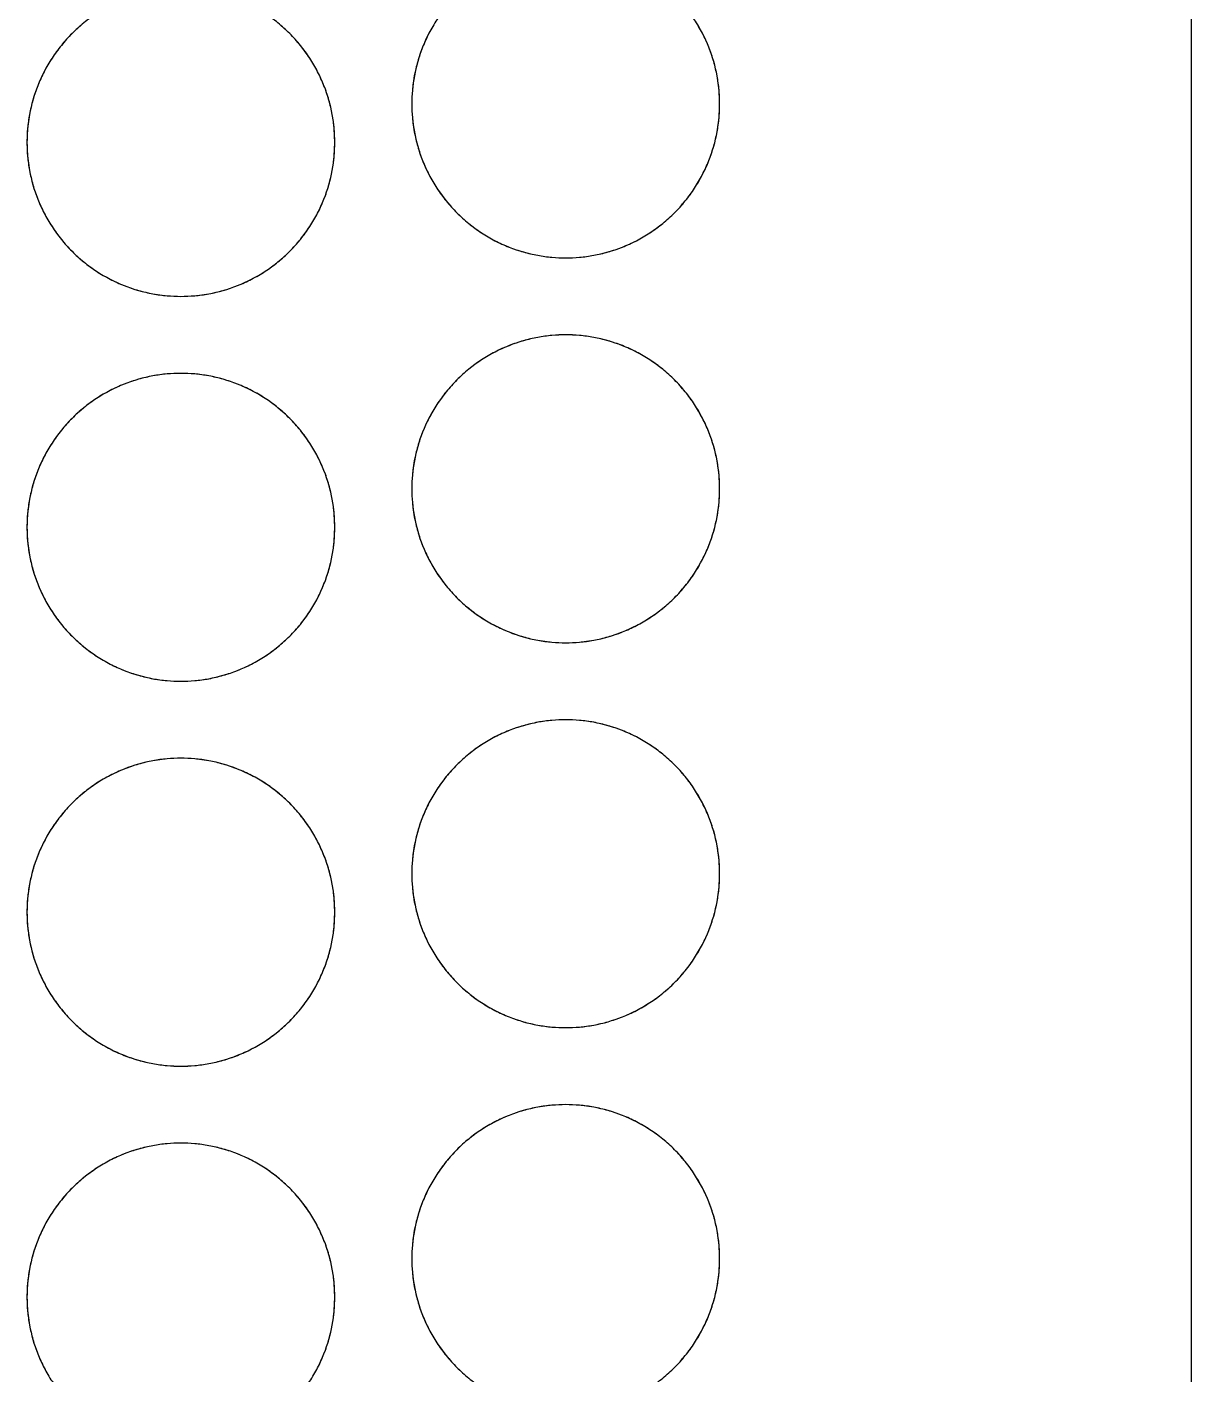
# Model space of a CAD drawing. Extents: x 85 to 185, y 98 to 200.
# Drawn here: x 160.8 to 185, y 148.8 to 176.8 of the extents above; entities that cross this region are included whole.
import ezdxf

# ---------------------------------------------------------------- set-up
doc = ezdxf.new("R2010")
doc.units = 0
doc.header["$MEASUREMENT"] = 0
doc.layers.get('0').update_dxf_attribs({"linetype": 'CONTINUOUS'})

msp = doc.modelspace()

# ---------------------------------------------------------------- linework, layer by layer
for points in [[(175.098, 200), (185, 200), (185, 100)], [(161.92, 176.831), (161.857, 176.777), (161.797, 176.721), (161.737, 176.663), (161.679, 176.603), (161.623, 176.543), (161.569, 176.48), (161.516, 176.417), (161.464, 176.352), (161.415, 176.286), (161.367, 176.219), (161.322, 176.151), (161.278, 176.082), (161.236, 176.012), (161.196, 175.941), (161.157, 175.87), (161.121, 175.798), (161.087, 175.725), (161.055, 175.652), (161.025, 175.578), (160.996, 175.504), (160.97, 175.43), (160.946, 175.355), (160.924, 175.281), (160.903, 175.206), (160.885, 175.131), (160.868, 175.057), (160.853, 174.982), (160.83, 174.834), (160.813, 174.688), (160.803, 174.543), (160.8, 174.4), (160.803, 174.257), (160.813, 174.112), (160.83, 173.966), (160.853, 173.818), (160.868, 173.743), (160.885, 173.669), (160.903, 173.594), (160.924, 173.519), (160.946, 173.445), (160.97, 173.37), (160.996, 173.296), (161.025, 173.222), (161.055, 173.148), (161.087, 173.075), (161.121, 173.002), (161.157, 172.93), (161.196, 172.859), (161.236, 172.788), (161.278, 172.718), (161.322, 172.649), (161.367, 172.581), (161.415, 172.514), (161.464, 172.448), (161.516, 172.383), (161.569, 172.32), (161.623, 172.257), (161.679, 172.197), (161.737, 172.137), (161.797, 172.079), (161.857, 172.023), (161.92, 171.969), (161.983, 171.916), (162.048, 171.864), (162.114, 171.815), (162.181, 171.767), (162.249, 171.722), (162.318, 171.678), (162.388, 171.636), (162.459, 171.596), (162.53, 171.557), (162.602, 171.521), (162.675, 171.487), (162.748, 171.455), (162.822, 171.425), (162.896, 171.396), (162.97, 171.37), (163.045, 171.346), (163.119, 171.324), (163.194, 171.303), (163.269, 171.285), (163.343, 171.268), (163.418, 171.253), (163.566, 171.23), (163.712, 171.213), (163.857, 171.203), (164, 171.2), (164.143, 171.203), (164.288, 171.213), (164.434, 171.23), (164.582, 171.253), (164.657, 171.268), (164.731, 171.285), (164.806, 171.303), (164.881, 171.324), (164.955, 171.346), (165.03, 171.37), (165.104, 171.396), (165.178, 171.425), (165.252, 171.455), (165.325, 171.487), (165.398, 171.521), (165.47, 171.557), (165.541, 171.596), (165.612, 171.636), (165.682, 171.678), (165.751, 171.722), (165.819, 171.767), (165.886, 171.815), (165.952, 171.864), (166.017, 171.916), (166.08, 171.969), (166.143, 172.023), (166.203, 172.079), (166.263, 172.137), (166.321, 172.197), (166.377, 172.257), (166.431, 172.32), (166.484, 172.383), (166.536, 172.448), (166.585, 172.514), (166.633, 172.581), (166.678, 172.649), (166.722, 172.718), (166.764, 172.788), (166.804, 172.859), (166.843, 172.93), (166.879, 173.002), (166.913, 173.075), (166.945, 173.148), (166.975, 173.222), (167.004, 173.296), (167.03, 173.37), (167.054, 173.445), (167.076, 173.519), (167.097, 173.594), (167.115, 173.669), (167.132, 173.743), (167.147, 173.818), (167.17, 173.966), (167.187, 174.112), (167.197, 174.257), (167.2, 174.4), (167.2, 174.4), (167.197, 174.543), (167.187, 174.688), (167.17, 174.834), (167.147, 174.982), (167.132, 175.057), (167.115, 175.131), (167.097, 175.206), (167.076, 175.281), (167.054, 175.355), (167.03, 175.43), (167.004, 175.504), (166.975, 175.578), (166.945, 175.652), (166.913, 175.725), (166.879, 175.798), (166.843, 175.87), (166.804, 175.941), (166.764, 176.012), (166.722, 176.082), (166.678, 176.151), (166.633, 176.219), (166.585, 176.286), (166.536, 176.352), (166.484, 176.417), (166.431, 176.48), (166.377, 176.543), (166.321, 176.603), (166.263, 176.663), (166.203, 176.721), (166.143, 176.777), (166.08, 176.831)], [(169.236, 176.812), (169.196, 176.741), (169.157, 176.67), (169.121, 176.598), (169.087, 176.525), (169.055, 176.452), (169.025, 176.378), (168.996, 176.304), (168.97, 176.23), (168.946, 176.155), (168.924, 176.081), (168.903, 176.006), (168.885, 175.931), (168.868, 175.857), (168.853, 175.782), (168.83, 175.634), (168.813, 175.488), (168.803, 175.343), (168.8, 175.2), (168.803, 175.057), (168.813, 174.912), (168.83, 174.766), (168.853, 174.618), (168.868, 174.543), (168.885, 174.469), (168.903, 174.394), (168.924, 174.319), (168.946, 174.245), (168.97, 174.17), (168.996, 174.096), (169.025, 174.022), (169.055, 173.948), (169.087, 173.875), (169.121, 173.802), (169.157, 173.73), (169.196, 173.659), (169.236, 173.588), (169.278, 173.518), (169.322, 173.449), (169.367, 173.381), (169.415, 173.314), (169.464, 173.248), (169.516, 173.183), (169.569, 173.12), (169.623, 173.057), (169.679, 172.997), (169.737, 172.937), (169.797, 172.879), (169.857, 172.823), (169.92, 172.769), (169.983, 172.716), (170.048, 172.664), (170.114, 172.615), (170.181, 172.567), (170.249, 172.522), (170.318, 172.478), (170.388, 172.436), (170.459, 172.396), (170.53, 172.357), (170.602, 172.321), (170.675, 172.287), (170.748, 172.255), (170.822, 172.225), (170.896, 172.196), (170.97, 172.17), (171.045, 172.146), (171.119, 172.124), (171.194, 172.103), (171.269, 172.085), (171.343, 172.068), (171.418, 172.053), (171.566, 172.03), (171.712, 172.013), (171.857, 172.003), (172, 172), (172.143, 172.003), (172.288, 172.013), (172.434, 172.03), (172.582, 172.053), (172.657, 172.068), (172.731, 172.085), (172.806, 172.103), (172.881, 172.124), (172.955, 172.146), (173.03, 172.17), (173.104, 172.196), (173.178, 172.225), (173.252, 172.255), (173.325, 172.287), (173.398, 172.321), (173.47, 172.357), (173.541, 172.396), (173.612, 172.436), (173.682, 172.478), (173.751, 172.522), (173.819, 172.567), (173.886, 172.615), (173.952, 172.664), (174.017, 172.716), (174.08, 172.769), (174.143, 172.823), (174.203, 172.879), (174.263, 172.937), (174.321, 172.997), (174.377, 173.057), (174.431, 173.12), (174.484, 173.183), (174.536, 173.248), (174.585, 173.314), (174.633, 173.381), (174.678, 173.449), (174.722, 173.518), (174.764, 173.588), (174.804, 173.659), (174.843, 173.73), (174.879, 173.802), (174.913, 173.875), (174.945, 173.948), (174.975, 174.022), (175.004, 174.096), (175.03, 174.17), (175.054, 174.245), (175.076, 174.319), (175.097, 174.394), (175.115, 174.469), (175.132, 174.543), (175.147, 174.618), (175.17, 174.766), (175.187, 174.912), (175.197, 175.057), (175.2, 175.2), (175.2, 175.2), (175.197, 175.343), (175.187, 175.488), (175.17, 175.634), (175.147, 175.782), (175.132, 175.857), (175.115, 175.931), (175.097, 176.006), (175.076, 176.081), (175.054, 176.155), (175.03, 176.23), (175.004, 176.304), (174.975, 176.378), (174.945, 176.452), (174.913, 176.525), (174.879, 176.598), (174.843, 176.67), (174.804, 176.741), (174.764, 176.812)], [(174.08, 148.769), (174.143, 148.823), (174.203, 148.879), (174.263, 148.937), (174.321, 148.997), (174.377, 149.057), (174.431, 149.12), (174.484, 149.183), (174.536, 149.248), (174.585, 149.314), (174.633, 149.381), (174.678, 149.449), (174.722, 149.518), (174.764, 149.588), (174.804, 149.659), (174.843, 149.73), (174.879, 149.802), (174.913, 149.875), (174.945, 149.948), (174.975, 150.022), (175.004, 150.096), (175.03, 150.17), (175.054, 150.245), (175.076, 150.319), (175.097, 150.394), (175.115, 150.469), (175.132, 150.543), (175.147, 150.618), (175.17, 150.766), (175.187, 150.912), (175.197, 151.057), (175.2, 151.2), (175.2, 151.2), (175.197, 151.343), (175.187, 151.488), (175.17, 151.634), (175.147, 151.782), (175.132, 151.857), (175.115, 151.931), (175.097, 152.006), (175.076, 152.081), (175.054, 152.155), (175.03, 152.23), (175.004, 152.304), (174.975, 152.378), (174.945, 152.452), (174.913, 152.525), (174.879, 152.598), (174.843, 152.67), (174.804, 152.741), (174.764, 152.812), (174.722, 152.882), (174.678, 152.951), (174.633, 153.019), (174.585, 153.086), (174.536, 153.152), (174.484, 153.217), (174.431, 153.28), (174.377, 153.343), (174.321, 153.403), (174.263, 153.463), (174.203, 153.521), (174.143, 153.577), (174.08, 153.631), (174.017, 153.684), (173.952, 153.736), (173.886, 153.785), (173.819, 153.833), (173.751, 153.878), (173.682, 153.922), (173.612, 153.964), (173.541, 154.004), (173.47, 154.043), (173.398, 154.079), (173.325, 154.113), (173.252, 154.145), (173.178, 154.175), (173.104, 154.204), (173.03, 154.23), (172.955, 154.254), (172.881, 154.276), (172.806, 154.297), (172.731, 154.315), (172.657, 154.332), (172.582, 154.347), (172.434, 154.37), (172.288, 154.387), (172.143, 154.397), (172, 154.4), (171.857, 154.397), (171.712, 154.387), (171.566, 154.37), (171.418, 154.347), (171.343, 154.332), (171.269, 154.315), (171.194, 154.297), (171.119, 154.276), (171.045, 154.254), (170.97, 154.23), (170.896, 154.204), (170.822, 154.175), (170.748, 154.145), (170.675, 154.113), (170.602, 154.079), (170.53, 154.043), (170.459, 154.004), (170.388, 153.964), (170.318, 153.922), (170.249, 153.878), (170.181, 153.833), (170.114, 153.785), (170.048, 153.736), (169.983, 153.684), (169.92, 153.631), (169.857, 153.577), (169.797, 153.521), (169.737, 153.463), (169.679, 153.403), (169.623, 153.343), (169.569, 153.28), (169.516, 153.217), (169.464, 153.152), (169.415, 153.086), (169.367, 153.019), (169.322, 152.951), (169.278, 152.882), (169.236, 152.812), (169.196, 152.741), (169.157, 152.67), (169.121, 152.598), (169.087, 152.525), (169.055, 152.452), (169.025, 152.378), (168.996, 152.304), (168.97, 152.23), (168.946, 152.155), (168.924, 152.081), (168.903, 152.006), (168.885, 151.931), (168.868, 151.857), (168.853, 151.782), (168.83, 151.634), (168.813, 151.488), (168.803, 151.343), (168.8, 151.2), (168.803, 151.057), (168.813, 150.912), (168.83, 150.766), (168.853, 150.618), (168.868, 150.543), (168.885, 150.469), (168.903, 150.394), (168.924, 150.319), (168.946, 150.245), (168.97, 150.17), (168.996, 150.096), (169.025, 150.022), (169.055, 149.948), (169.087, 149.875), (169.121, 149.802), (169.157, 149.73), (169.196, 149.659), (169.236, 149.588), (169.278, 149.518), (169.322, 149.449), (169.367, 149.381), (169.415, 149.314), (169.464, 149.248), (169.516, 149.183), (169.569, 149.12), (169.623, 149.057), (169.679, 148.997), (169.737, 148.937), (169.797, 148.879), (169.857, 148.823), (169.92, 148.769)], [(166.764, 148.788), (166.804, 148.859), (166.843, 148.93), (166.879, 149.002), (166.913, 149.075), (166.945, 149.148), (166.975, 149.222), (167.004, 149.296), (167.03, 149.37), (167.054, 149.445), (167.076, 149.519), (167.097, 149.594), (167.115, 149.669), (167.132, 149.743), (167.147, 149.818), (167.17, 149.966), (167.187, 150.112), (167.197, 150.257), (167.2, 150.4), (167.2, 150.4), (167.197, 150.543), (167.187, 150.688), (167.17, 150.834), (167.147, 150.982), (167.132, 151.057), (167.115, 151.131), (167.097, 151.206), (167.076, 151.281), (167.054, 151.355), (167.03, 151.43), (167.004, 151.504), (166.975, 151.578), (166.945, 151.652), (166.913, 151.725), (166.879, 151.798), (166.843, 151.87), (166.804, 151.941), (166.764, 152.012), (166.722, 152.082), (166.678, 152.151), (166.633, 152.219), (166.585, 152.286), (166.536, 152.352), (166.484, 152.417), (166.431, 152.48), (166.377, 152.543), (166.321, 152.603), (166.263, 152.663), (166.203, 152.721), (166.143, 152.777), (166.08, 152.831), (166.017, 152.884), (165.952, 152.936), (165.886, 152.985), (165.819, 153.033), (165.751, 153.078), (165.682, 153.122), (165.612, 153.164), (165.541, 153.204), (165.47, 153.243), (165.398, 153.279), (165.325, 153.313), (165.252, 153.345), (165.178, 153.375), (165.104, 153.404), (165.03, 153.43), (164.955, 153.454), (164.881, 153.476), (164.806, 153.497), (164.731, 153.515), (164.657, 153.532), (164.582, 153.547), (164.434, 153.57), (164.288, 153.587), (164.143, 153.597), (164, 153.6), (163.857, 153.597), (163.712, 153.587), (163.566, 153.57), (163.418, 153.547), (163.343, 153.532), (163.269, 153.515), (163.194, 153.497), (163.119, 153.476), (163.045, 153.454), (162.97, 153.43), (162.896, 153.404), (162.822, 153.375), (162.748, 153.345), (162.675, 153.313), (162.602, 153.279), (162.53, 153.243), (162.459, 153.204), (162.388, 153.164), (162.318, 153.122), (162.249, 153.078), (162.181, 153.033), (162.114, 152.985), (162.048, 152.936), (161.983, 152.884), (161.92, 152.831), (161.857, 152.777), (161.797, 152.721), (161.737, 152.663), (161.679, 152.603), (161.623, 152.543), (161.569, 152.48), (161.516, 152.417), (161.464, 152.352), (161.415, 152.286), (161.367, 152.219), (161.322, 152.151), (161.278, 152.082), (161.236, 152.012), (161.196, 151.941), (161.157, 151.87), (161.121, 151.798), (161.087, 151.725), (161.055, 151.652), (161.025, 151.578), (160.996, 151.504), (160.97, 151.43), (160.946, 151.355), (160.924, 151.281), (160.903, 151.206), (160.885, 151.131), (160.868, 151.057), (160.853, 150.982), (160.83, 150.834), (160.813, 150.688), (160.803, 150.543), (160.8, 150.4), (160.803, 150.257), (160.813, 150.112), (160.83, 149.966), (160.853, 149.818), (160.868, 149.743), (160.885, 149.669), (160.903, 149.594), (160.924, 149.519), (160.946, 149.445), (160.97, 149.37), (160.996, 149.296), (161.025, 149.222), (161.055, 149.148), (161.087, 149.075), (161.121, 149.002), (161.157, 148.93), (161.196, 148.859), (161.236, 148.788)]]:
    msp.add_lwpolyline(points)
for points in [[(175.2, 167.2), (175.197, 167.343), (175.187, 167.488), (175.17, 167.634), (175.147, 167.782), (175.132, 167.857), (175.115, 167.931), (175.097, 168.006), (175.076, 168.081), (175.054, 168.155), (175.03, 168.23), (175.004, 168.304), (174.975, 168.378), (174.945, 168.452), (174.913, 168.525), (174.879, 168.598), (174.843, 168.67), (174.804, 168.741), (174.764, 168.812), (174.722, 168.882), (174.678, 168.951), (174.633, 169.019), (174.585, 169.086), (174.536, 169.152), (174.484, 169.217), (174.431, 169.28), (174.377, 169.343), (174.321, 169.403), (174.263, 169.463), (174.203, 169.521), (174.143, 169.577), (174.08, 169.631), (174.017, 169.684), (173.952, 169.736), (173.886, 169.785), (173.819, 169.833), (173.751, 169.878), (173.682, 169.922), (173.612, 169.964), (173.541, 170.004), (173.47, 170.043), (173.398, 170.079), (173.325, 170.113), (173.252, 170.145), (173.178, 170.175), (173.104, 170.204), (173.03, 170.23), (172.955, 170.254), (172.881, 170.276), (172.806, 170.297), (172.731, 170.315), (172.657, 170.332), (172.582, 170.347), (172.434, 170.37), (172.288, 170.387), (172.143, 170.397), (172, 170.4), (171.857, 170.397), (171.712, 170.387), (171.566, 170.37), (171.418, 170.347), (171.343, 170.332), (171.269, 170.315), (171.194, 170.297), (171.119, 170.276), (171.045, 170.254), (170.97, 170.23), (170.896, 170.204), (170.822, 170.175), (170.748, 170.145), (170.675, 170.113), (170.602, 170.079), (170.53, 170.043), (170.459, 170.004), (170.388, 169.964), (170.318, 169.922), (170.249, 169.878), (170.181, 169.833), (170.114, 169.785), (170.048, 169.736), (169.983, 169.684), (169.92, 169.631), (169.857, 169.577), (169.797, 169.521), (169.737, 169.463), (169.679, 169.403), (169.623, 169.343), (169.569, 169.28), (169.516, 169.217), (169.464, 169.152), (169.415, 169.086), (169.367, 169.019), (169.322, 168.951), (169.278, 168.882), (169.236, 168.812), (169.196, 168.741), (169.157, 168.67), (169.121, 168.598), (169.087, 168.525), (169.055, 168.452), (169.025, 168.378), (168.996, 168.304), (168.97, 168.23), (168.946, 168.155), (168.924, 168.081), (168.903, 168.006), (168.885, 167.931), (168.868, 167.857), (168.853, 167.782), (168.83, 167.634), (168.813, 167.488), (168.803, 167.343), (168.8, 167.2), (168.803, 167.057), (168.813, 166.912), (168.83, 166.766), (168.853, 166.618), (168.868, 166.543), (168.885, 166.469), (168.903, 166.394), (168.924, 166.319), (168.946, 166.245), (168.97, 166.17), (168.996, 166.096), (169.025, 166.022), (169.055, 165.948), (169.087, 165.875), (169.121, 165.802), (169.157, 165.73), (169.196, 165.659), (169.236, 165.588), (169.278, 165.518), (169.322, 165.449), (169.367, 165.381), (169.415, 165.314), (169.464, 165.248), (169.516, 165.183), (169.569, 165.12), (169.623, 165.057), (169.679, 164.997), (169.737, 164.937), (169.797, 164.879), (169.857, 164.823), (169.92, 164.769), (169.983, 164.716), (170.048, 164.664), (170.114, 164.615), (170.181, 164.567), (170.249, 164.522), (170.318, 164.478), (170.388, 164.436), (170.459, 164.396), (170.53, 164.357), (170.602, 164.321), (170.675, 164.287), (170.748, 164.255), (170.822, 164.225), (170.896, 164.196), (170.97, 164.17), (171.045, 164.146), (171.119, 164.124), (171.194, 164.103), (171.269, 164.085), (171.343, 164.068), (171.418, 164.053), (171.566, 164.03), (171.712, 164.013), (171.857, 164.003), (172, 164), (172.143, 164.003), (172.288, 164.013), (172.434, 164.03), (172.582, 164.053), (172.657, 164.068), (172.731, 164.085), (172.806, 164.103), (172.881, 164.124), (172.955, 164.146), (173.03, 164.17), (173.104, 164.196), (173.178, 164.225), (173.252, 164.255), (173.325, 164.287), (173.398, 164.321), (173.47, 164.357), (173.541, 164.396), (173.612, 164.436), (173.682, 164.478), (173.751, 164.522), (173.819, 164.567), (173.886, 164.615), (173.952, 164.664), (174.017, 164.716), (174.08, 164.769), (174.143, 164.823), (174.203, 164.879), (174.263, 164.937), (174.321, 164.997), (174.377, 165.057), (174.431, 165.12), (174.484, 165.183), (174.536, 165.248), (174.585, 165.314), (174.633, 165.381), (174.678, 165.449), (174.722, 165.518), (174.764, 165.588), (174.804, 165.659), (174.843, 165.73), (174.879, 165.802), (174.913, 165.875), (174.945, 165.948), (174.975, 166.022), (175.004, 166.096), (175.03, 166.17), (175.054, 166.245), (175.076, 166.319), (175.097, 166.394), (175.115, 166.469), (175.132, 166.543), (175.147, 166.618), (175.17, 166.766), (175.187, 166.912), (175.197, 167.057), (175.2, 167.2)], [(167.2, 166.4), (167.197, 166.543), (167.187, 166.688), (167.17, 166.834), (167.147, 166.982), (167.132, 167.057), (167.115, 167.131), (167.097, 167.206), (167.076, 167.281), (167.054, 167.355), (167.03, 167.43), (167.004, 167.504), (166.975, 167.578), (166.945, 167.652), (166.913, 167.725), (166.879, 167.798), (166.843, 167.87), (166.804, 167.941), (166.764, 168.012), (166.722, 168.082), (166.678, 168.151), (166.633, 168.219), (166.585, 168.286), (166.536, 168.352), (166.484, 168.417), (166.431, 168.48), (166.377, 168.543), (166.321, 168.603), (166.263, 168.663), (166.203, 168.721), (166.143, 168.777), (166.08, 168.831), (166.017, 168.884), (165.952, 168.936), (165.886, 168.985), (165.819, 169.033), (165.751, 169.078), (165.682, 169.122), (165.612, 169.164), (165.541, 169.204), (165.47, 169.243), (165.398, 169.279), (165.325, 169.313), (165.252, 169.345), (165.178, 169.375), (165.104, 169.404), (165.03, 169.43), (164.955, 169.454), (164.881, 169.476), (164.806, 169.497), (164.731, 169.515), (164.657, 169.532), (164.582, 169.547), (164.434, 169.57), (164.288, 169.587), (164.143, 169.597), (164, 169.6), (163.857, 169.597), (163.712, 169.587), (163.566, 169.57), (163.418, 169.547), (163.343, 169.532), (163.269, 169.515), (163.194, 169.497), (163.119, 169.476), (163.045, 169.454), (162.97, 169.43), (162.896, 169.404), (162.822, 169.375), (162.748, 169.345), (162.675, 169.313), (162.602, 169.279), (162.53, 169.243), (162.459, 169.204), (162.388, 169.164), (162.318, 169.122), (162.249, 169.078), (162.181, 169.033), (162.114, 168.985), (162.048, 168.936), (161.983, 168.884), (161.92, 168.831), (161.857, 168.777), (161.797, 168.721), (161.737, 168.663), (161.679, 168.603), (161.623, 168.543), (161.569, 168.48), (161.516, 168.417), (161.464, 168.352), (161.415, 168.286), (161.367, 168.219), (161.322, 168.151), (161.278, 168.082), (161.236, 168.012), (161.196, 167.941), (161.157, 167.87), (161.121, 167.798), (161.087, 167.725), (161.055, 167.652), (161.025, 167.578), (160.996, 167.504), (160.97, 167.43), (160.946, 167.355), (160.924, 167.281), (160.903, 167.206), (160.885, 167.131), (160.868, 167.057), (160.853, 166.982), (160.83, 166.834), (160.813, 166.688), (160.803, 166.543), (160.8, 166.4), (160.803, 166.257), (160.813, 166.112), (160.83, 165.966), (160.853, 165.818), (160.868, 165.743), (160.885, 165.669), (160.903, 165.594), (160.924, 165.519), (160.946, 165.445), (160.97, 165.37), (160.996, 165.296), (161.025, 165.222), (161.055, 165.148), (161.087, 165.075), (161.121, 165.002), (161.157, 164.93), (161.196, 164.859), (161.236, 164.788), (161.278, 164.718), (161.322, 164.649), (161.367, 164.581), (161.415, 164.514), (161.464, 164.448), (161.516, 164.383), (161.569, 164.32), (161.623, 164.257), (161.679, 164.197), (161.737, 164.137), (161.797, 164.079), (161.857, 164.023), (161.92, 163.969), (161.983, 163.916), (162.048, 163.864), (162.114, 163.815), (162.181, 163.767), (162.249, 163.722), (162.318, 163.678), (162.388, 163.636), (162.459, 163.596), (162.53, 163.557), (162.602, 163.521), (162.675, 163.487), (162.748, 163.455), (162.822, 163.425), (162.896, 163.396), (162.97, 163.37), (163.045, 163.346), (163.119, 163.324), (163.194, 163.303), (163.269, 163.285), (163.343, 163.268), (163.418, 163.253), (163.566, 163.23), (163.712, 163.213), (163.857, 163.203), (164, 163.2), (164.143, 163.203), (164.288, 163.213), (164.434, 163.23), (164.582, 163.253), (164.657, 163.268), (164.731, 163.285), (164.806, 163.303), (164.881, 163.324), (164.955, 163.346), (165.03, 163.37), (165.104, 163.396), (165.178, 163.425), (165.252, 163.455), (165.325, 163.487), (165.398, 163.521), (165.47, 163.557), (165.541, 163.596), (165.612, 163.636), (165.682, 163.678), (165.751, 163.722), (165.819, 163.767), (165.886, 163.815), (165.952, 163.864), (166.017, 163.916), (166.08, 163.969), (166.143, 164.023), (166.203, 164.079), (166.263, 164.137), (166.321, 164.197), (166.377, 164.257), (166.431, 164.32), (166.484, 164.383), (166.536, 164.448), (166.585, 164.514), (166.633, 164.581), (166.678, 164.649), (166.722, 164.718), (166.764, 164.788), (166.804, 164.859), (166.843, 164.93), (166.879, 165.002), (166.913, 165.075), (166.945, 165.148), (166.975, 165.222), (167.004, 165.296), (167.03, 165.37), (167.054, 165.445), (167.076, 165.519), (167.097, 165.594), (167.115, 165.669), (167.132, 165.743), (167.147, 165.818), (167.17, 165.966), (167.187, 166.112), (167.197, 166.257), (167.2, 166.4)], [(175.2, 159.2), (175.197, 159.343), (175.187, 159.488), (175.17, 159.634), (175.147, 159.782), (175.132, 159.857), (175.115, 159.931), (175.097, 160.006), (175.076, 160.081), (175.054, 160.155), (175.03, 160.23), (175.004, 160.304), (174.975, 160.378), (174.945, 160.452), (174.913, 160.525), (174.879, 160.598), (174.843, 160.67), (174.804, 160.741), (174.764, 160.812), (174.722, 160.882), (174.678, 160.951), (174.633, 161.019), (174.585, 161.086), (174.536, 161.152), (174.484, 161.217), (174.431, 161.28), (174.377, 161.343), (174.321, 161.403), (174.263, 161.463), (174.203, 161.521), (174.143, 161.577), (174.08, 161.631), (174.017, 161.684), (173.952, 161.736), (173.886, 161.785), (173.819, 161.833), (173.751, 161.878), (173.682, 161.922), (173.612, 161.964), (173.541, 162.004), (173.47, 162.043), (173.398, 162.079), (173.325, 162.113), (173.252, 162.145), (173.178, 162.175), (173.104, 162.204), (173.03, 162.23), (172.955, 162.254), (172.881, 162.276), (172.806, 162.297), (172.731, 162.315), (172.657, 162.332), (172.582, 162.347), (172.434, 162.37), (172.288, 162.387), (172.143, 162.397), (172, 162.4), (171.857, 162.397), (171.712, 162.387), (171.566, 162.37), (171.418, 162.347), (171.343, 162.332), (171.269, 162.315), (171.194, 162.297), (171.119, 162.276), (171.045, 162.254), (170.97, 162.23), (170.896, 162.204), (170.822, 162.175), (170.748, 162.145), (170.675, 162.113), (170.602, 162.079), (170.53, 162.043), (170.459, 162.004), (170.388, 161.964), (170.318, 161.922), (170.249, 161.878), (170.181, 161.833), (170.114, 161.785), (170.048, 161.736), (169.983, 161.684), (169.92, 161.631), (169.857, 161.577), (169.797, 161.521), (169.737, 161.463), (169.679, 161.403), (169.623, 161.343), (169.569, 161.28), (169.516, 161.217), (169.464, 161.152), (169.415, 161.086), (169.367, 161.019), (169.322, 160.951), (169.278, 160.882), (169.236, 160.812), (169.196, 160.741), (169.157, 160.67), (169.121, 160.598), (169.087, 160.525), (169.055, 160.452), (169.025, 160.378), (168.996, 160.304), (168.97, 160.23), (168.946, 160.155), (168.924, 160.081), (168.903, 160.006), (168.885, 159.931), (168.868, 159.857), (168.853, 159.782), (168.83, 159.634), (168.813, 159.488), (168.803, 159.343), (168.8, 159.2), (168.803, 159.057), (168.813, 158.912), (168.83, 158.766), (168.853, 158.618), (168.868, 158.543), (168.885, 158.469), (168.903, 158.394), (168.924, 158.319), (168.946, 158.245), (168.97, 158.17), (168.996, 158.096), (169.025, 158.022), (169.055, 157.948), (169.087, 157.875), (169.121, 157.802), (169.157, 157.73), (169.196, 157.659), (169.236, 157.588), (169.278, 157.518), (169.322, 157.449), (169.367, 157.381), (169.415, 157.314), (169.464, 157.248), (169.516, 157.183), (169.569, 157.12), (169.623, 157.057), (169.679, 156.997), (169.737, 156.937), (169.797, 156.879), (169.857, 156.823), (169.92, 156.769), (169.983, 156.716), (170.048, 156.664), (170.114, 156.615), (170.181, 156.567), (170.249, 156.522), (170.318, 156.478), (170.388, 156.436), (170.459, 156.396), (170.53, 156.357), (170.602, 156.321), (170.675, 156.287), (170.748, 156.255), (170.822, 156.225), (170.896, 156.196), (170.97, 156.17), (171.045, 156.146), (171.119, 156.124), (171.194, 156.103), (171.269, 156.085), (171.343, 156.068), (171.418, 156.053), (171.566, 156.03), (171.712, 156.013), (171.857, 156.003), (172, 156), (172.143, 156.003), (172.288, 156.013), (172.434, 156.03), (172.582, 156.053), (172.657, 156.068), (172.731, 156.085), (172.806, 156.103), (172.881, 156.124), (172.955, 156.146), (173.03, 156.17), (173.104, 156.196), (173.178, 156.225), (173.252, 156.255), (173.325, 156.287), (173.398, 156.321), (173.47, 156.357), (173.541, 156.396), (173.612, 156.436), (173.682, 156.478), (173.751, 156.522), (173.819, 156.567), (173.886, 156.615), (173.952, 156.664), (174.017, 156.716), (174.08, 156.769), (174.143, 156.823), (174.203, 156.879), (174.263, 156.937), (174.321, 156.997), (174.377, 157.057), (174.431, 157.12), (174.484, 157.183), (174.536, 157.248), (174.585, 157.314), (174.633, 157.381), (174.678, 157.449), (174.722, 157.518), (174.764, 157.588), (174.804, 157.659), (174.843, 157.73), (174.879, 157.802), (174.913, 157.875), (174.945, 157.948), (174.975, 158.022), (175.004, 158.096), (175.03, 158.17), (175.054, 158.245), (175.076, 158.319), (175.097, 158.394), (175.115, 158.469), (175.132, 158.543), (175.147, 158.618), (175.17, 158.766), (175.187, 158.912), (175.197, 159.057), (175.2, 159.2)], [(167.2, 158.4), (167.197, 158.543), (167.187, 158.688), (167.17, 158.834), (167.147, 158.982), (167.132, 159.057), (167.115, 159.131), (167.097, 159.206), (167.076, 159.281), (167.054, 159.355), (167.03, 159.43), (167.004, 159.504), (166.975, 159.578), (166.945, 159.652), (166.913, 159.725), (166.879, 159.798), (166.843, 159.87), (166.804, 159.941), (166.764, 160.012), (166.722, 160.082), (166.678, 160.151), (166.633, 160.219), (166.585, 160.286), (166.536, 160.352), (166.484, 160.417), (166.431, 160.48), (166.377, 160.543), (166.321, 160.603), (166.263, 160.663), (166.203, 160.721), (166.143, 160.777), (166.08, 160.831), (166.017, 160.884), (165.952, 160.936), (165.886, 160.985), (165.819, 161.033), (165.751, 161.078), (165.682, 161.122), (165.612, 161.164), (165.541, 161.204), (165.47, 161.243), (165.398, 161.279), (165.325, 161.313), (165.252, 161.345), (165.178, 161.375), (165.104, 161.404), (165.03, 161.43), (164.955, 161.454), (164.881, 161.476), (164.806, 161.497), (164.731, 161.515), (164.657, 161.532), (164.582, 161.547), (164.434, 161.57), (164.288, 161.587), (164.143, 161.597), (164, 161.6), (163.857, 161.597), (163.712, 161.587), (163.566, 161.57), (163.418, 161.547), (163.343, 161.532), (163.269, 161.515), (163.194, 161.497), (163.119, 161.476), (163.045, 161.454), (162.97, 161.43), (162.896, 161.404), (162.822, 161.375), (162.748, 161.345), (162.675, 161.313), (162.602, 161.279), (162.53, 161.243), (162.459, 161.204), (162.388, 161.164), (162.318, 161.122), (162.249, 161.078), (162.181, 161.033), (162.114, 160.985), (162.048, 160.936), (161.983, 160.884), (161.92, 160.831), (161.857, 160.777), (161.797, 160.721), (161.737, 160.663), (161.679, 160.603), (161.623, 160.543), (161.569, 160.48), (161.516, 160.417), (161.464, 160.352), (161.415, 160.286), (161.367, 160.219), (161.322, 160.151), (161.278, 160.082), (161.236, 160.012), (161.196, 159.941), (161.157, 159.87), (161.121, 159.798), (161.087, 159.725), (161.055, 159.652), (161.025, 159.578), (160.996, 159.504), (160.97, 159.43), (160.946, 159.355), (160.924, 159.281), (160.903, 159.206), (160.885, 159.131), (160.868, 159.057), (160.853, 158.982), (160.83, 158.834), (160.813, 158.688), (160.803, 158.543), (160.8, 158.4), (160.803, 158.257), (160.813, 158.112), (160.83, 157.966), (160.853, 157.818), (160.868, 157.743), (160.885, 157.669), (160.903, 157.594), (160.924, 157.519), (160.946, 157.445), (160.97, 157.37), (160.996, 157.296), (161.025, 157.222), (161.055, 157.148), (161.087, 157.075), (161.121, 157.002), (161.157, 156.93), (161.196, 156.859), (161.236, 156.788), (161.278, 156.718), (161.322, 156.649), (161.367, 156.581), (161.415, 156.514), (161.464, 156.448), (161.516, 156.383), (161.569, 156.32), (161.623, 156.257), (161.679, 156.197), (161.737, 156.137), (161.797, 156.079), (161.857, 156.023), (161.92, 155.969), (161.983, 155.916), (162.048, 155.864), (162.114, 155.815), (162.181, 155.767), (162.249, 155.722), (162.318, 155.678), (162.388, 155.636), (162.459, 155.596), (162.53, 155.557), (162.602, 155.521), (162.675, 155.487), (162.748, 155.455), (162.822, 155.425), (162.896, 155.396), (162.97, 155.37), (163.045, 155.346), (163.119, 155.324), (163.194, 155.303), (163.269, 155.285), (163.343, 155.268), (163.418, 155.253), (163.566, 155.23), (163.712, 155.213), (163.857, 155.203), (164, 155.2), (164.143, 155.203), (164.288, 155.213), (164.434, 155.23), (164.582, 155.253), (164.657, 155.268), (164.731, 155.285), (164.806, 155.303), (164.881, 155.324), (164.955, 155.346), (165.03, 155.37), (165.104, 155.396), (165.178, 155.425), (165.252, 155.455), (165.325, 155.487), (165.398, 155.521), (165.47, 155.557), (165.541, 155.596), (165.612, 155.636), (165.682, 155.678), (165.751, 155.722), (165.819, 155.767), (165.886, 155.815), (165.952, 155.864), (166.017, 155.916), (166.08, 155.969), (166.143, 156.023), (166.203, 156.079), (166.263, 156.137), (166.321, 156.197), (166.377, 156.257), (166.431, 156.32), (166.484, 156.383), (166.536, 156.448), (166.585, 156.514), (166.633, 156.581), (166.678, 156.649), (166.722, 156.718), (166.764, 156.788), (166.804, 156.859), (166.843, 156.93), (166.879, 157.002), (166.913, 157.075), (166.945, 157.148), (166.975, 157.222), (167.004, 157.296), (167.03, 157.37), (167.054, 157.445), (167.076, 157.519), (167.097, 157.594), (167.115, 157.669), (167.132, 157.743), (167.147, 157.818), (167.17, 157.966), (167.187, 158.112), (167.197, 158.257), (167.2, 158.4)]]:
    msp.add_lwpolyline(points, close=True)
for points in [[(172, 178.4), (168.8, 178.4), (168.8, 175.2)], [(175.2, 175.2), (175.2, 178.4), (172, 178.4)], [(164, 177.6), (160.8, 177.6), (160.8, 174.4)], [(167.2, 174.4), (167.2, 177.6), (164, 177.6)], [(168.8, 175.2), (168.8, 172), (172, 172)], [(172, 172), (175.2, 172), (175.2, 175.2)], [(160.8, 174.4), (160.8, 171.2), (164, 171.2)], [(164, 171.2), (167.2, 171.2), (167.2, 174.4)], [(172, 170.4), (168.8, 170.4), (168.8, 167.2)], [(175.2, 167.2), (175.2, 170.4), (172, 170.4)], [(164, 169.6), (160.8, 169.6), (160.8, 166.4)], [(167.2, 166.4), (167.2, 169.6), (164, 169.6)], [(168.8, 167.2), (168.8, 164), (172, 164)], [(172, 164), (175.2, 164), (175.2, 167.2)], [(160.8, 166.4), (160.8, 163.2), (164, 163.2)], [(164, 163.2), (167.2, 163.2), (167.2, 166.4)], [(172, 162.4), (168.8, 162.4), (168.8, 159.2)], [(175.2, 159.2), (175.2, 162.4), (172, 162.4)], [(164, 161.6), (160.8, 161.6), (160.8, 158.4)], [(167.2, 158.4), (167.2, 161.6), (164, 161.6)], [(168.8, 159.2), (168.8, 156), (172, 156)], [(172, 156), (175.2, 156), (175.2, 159.2)], [(160.8, 158.4), (160.8, 155.2), (164, 155.2)], [(164, 155.2), (167.2, 155.2), (167.2, 158.4)], [(172, 154.4), (168.8, 154.4), (168.8, 151.2)], [(175.2, 151.2), (175.2, 154.4), (172, 154.4)], [(164, 153.6), (160.8, 153.6), (160.8, 150.4)], [(167.2, 150.4), (167.2, 153.6), (164, 153.6)], [(168.8, 151.2), (168.8, 148), (172, 148)], [(172, 148), (175.2, 148), (175.2, 151.2)], [(160.8, 150.4), (160.8, 147.2), (164, 147.2)], [(164, 147.2), (167.2, 147.2), (167.2, 150.4)]]:
    msp.add_rational_spline(points, [1, 0.707106781187, 1], degree=2)

doc.saveas('drawing.dxf')
